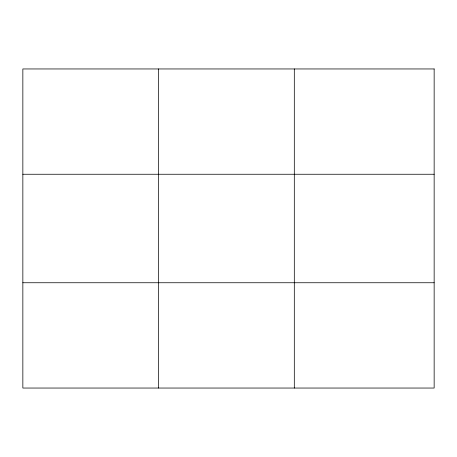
<?xml version="1.0" encoding="UTF-8"?>
<svg xmlns="http://www.w3.org/2000/svg" width="457" height="457" viewBox="0 0 457 457"><rect width="100%" height="100%" fill="white"/><g stroke="black" fill="none" stroke-linecap="round" stroke-linejoin="round"><path stroke-width="0.69" d="M158.579 388.044L158.579 68.956M294.308 388.044L294.308 68.956M22.85 174.254L434.15 174.254M22.85 282.746L434.15 282.746M434.15 68.956L434.15 388.044L22.85 388.044L22.85 68.956L434.15 68.956"/></g></svg>
